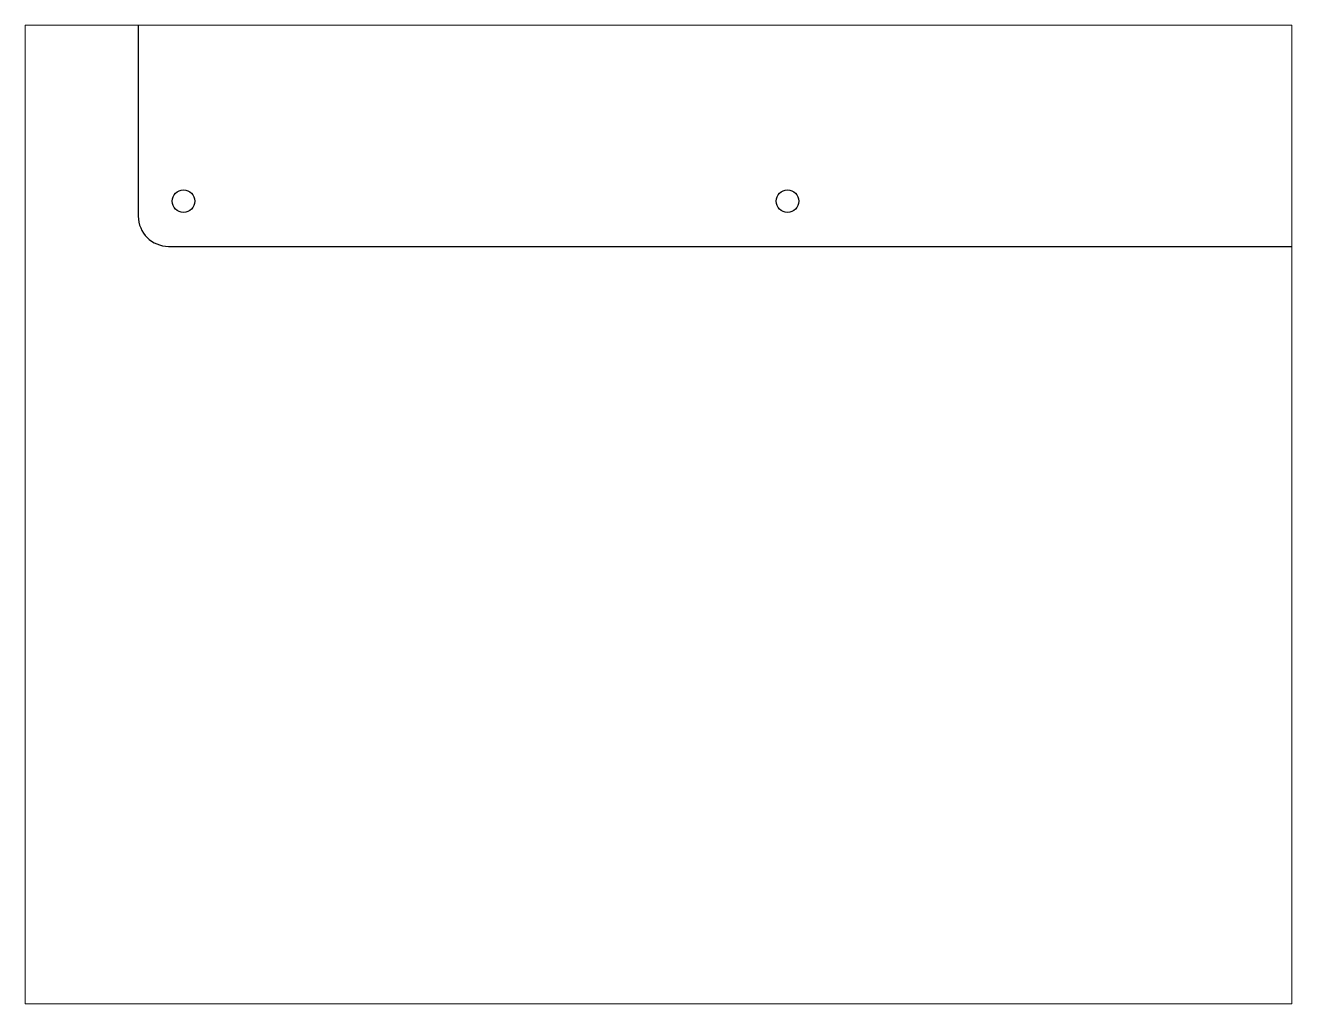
# Paper-space layout 'Layout1' of a CAD drawing. Header units: millimetres. Extents: x 1.1 to 9.9, y 0.85 to 7.65.
# The model-space entities are those that its viewports show. They can reach past a viewport. Long polylines and large blocks are cut down to what shows.
import ezdxf

# ---------------------------------------------------------------- set-up
doc = ezdxf.new("R2010")
doc.units = ezdxf.units.MM
doc.header["$MEASUREMENT"] = 0

msp = doc.modelspace()

# ---------------------------------------------------------------- linework, layer by layer
for p, q in [((10, 216), (10, 104)), ((14, 100), (418.47, 100))]:
    msp.add_line(p, q)
for points in [[(17.5, 106), (17.5, 106.83), (16.83, 107.5), (16, 107.5), (15.17, 107.5), (14.5, 106.83), (14.5, 106), (14.5, 105.17), (15.17, 104.5), (16, 104.5), (16.83, 104.5), (17.5, 105.17), (17.5, 106)], [(97.59, 106), (97.59, 106.83), (96.92, 107.5), (96.09, 107.5), (95.27, 107.5), (94.59, 106.83), (94.59, 106), (94.59, 105.17), (95.27, 104.5), (96.09, 104.5), (96.92, 104.5), (97.59, 105.17), (97.59, 106)]]:
    msp.add_open_spline(points, degree=3, knots=[0, 0, 0, 0, 1, 1, 1, 2, 2, 2, 3, 3, 3, 4, 4, 4, 4])
msp.add_open_spline([(10, 104), (10, 101.79), (11.79, 100), (14, 100)], degree=3)

psp = doc.layouts.get("Layout1")

# ---------------------------------------------------------------- viewports
at = {"layer": '0', "view_target_point": (76.4449, 61.8996)}
psp.add_viewport(center=(5.5, 4.25), size=(8.8, 6.8), view_center_point=(2.5345, 2.5345), view_height=129.755924, dxfattribs=at)

doc.saveas('drawing.dxf')
